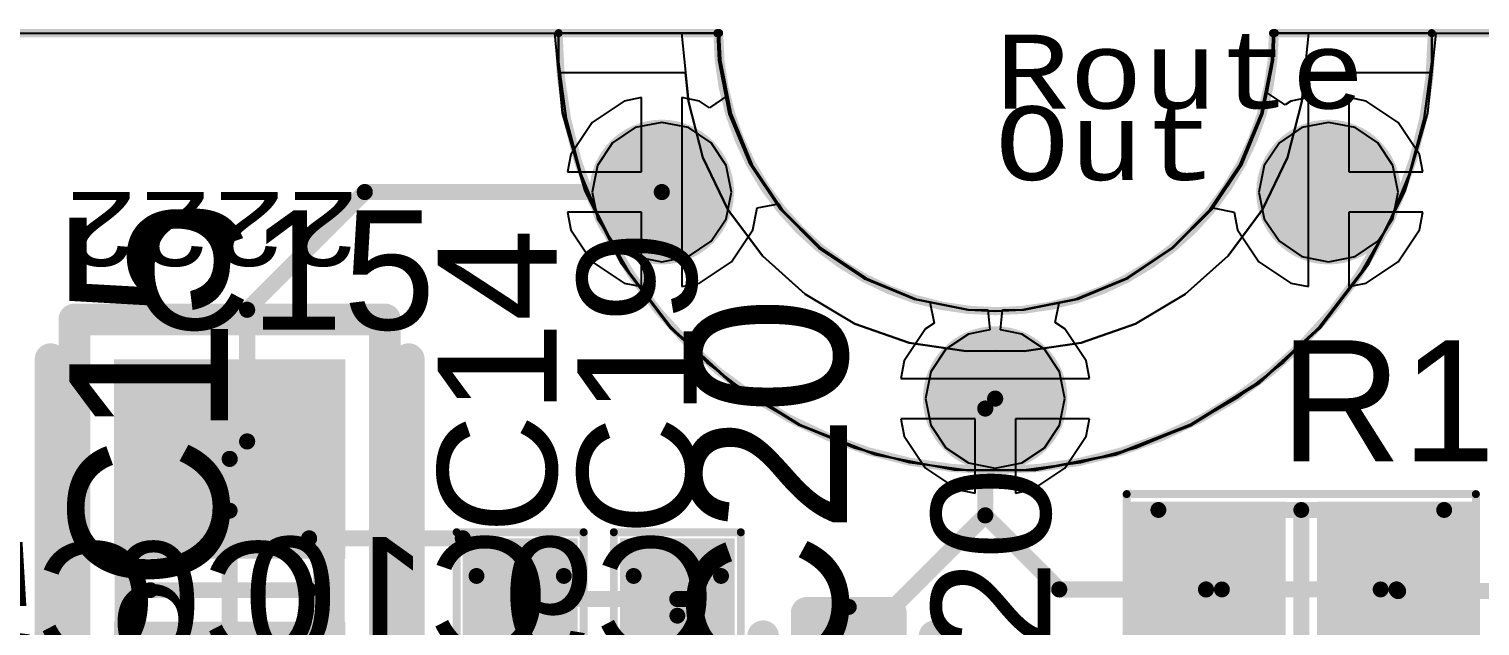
# Model space of a CAD drawing. Header units: millimetres. Extents: x 3.1 to 4.26, y 1.5 to 2.82.
# Drawn here: x 3.6904 to 4.0502, y 2.3492 to 2.4971 of the extents above; entities that cross this region are included whole.
import ezdxf

# ---------------------------------------------------------------- set-up
doc = ezdxf.new("R2010")
doc.units = ezdxf.units.MM
doc.header["$MEASUREMENT"] = 0
for name, color, linetype in [('BottomLayer', 5, 'Continuous'), ('BottomOverlay', 54, 'Continuous'), ('BottomSolder', 6, 'Continuous'), ('Mechanical10', 56, 'Continuous'), ('Mechanical13', 56, 'Continuous'), ('Mechanical15', 56, 'Continuous'), ('Mechanical18', 56, 'Continuous'), ('Mechanical2', 216, 'Continuous'), ('Mechanical4', 56, 'Continuous'), ('Mechanical6', 56, 'Continuous'), ('Mechanical8', 56, 'Continuous'), ('MidLayer1', 16, 'Continuous'), ('MidLayer2', 76, 'Continuous'), ('MultiLayer', 9, 'Continuous'), ('PadHoleLayer', 156, 'Continuous'), ('TopLayer', 1, 'Continuous'), ('TopOverlay', 2, 'Continuous'), ('TopPaste', 8, 'Continuous'), ('TopSolder', 216, 'Continuous')]:
    doc.layers.add(name, color=color, linetype=linetype)
doc.styles.add('Arial', font='arial.ttf', dxfattribs={"height": 0.2})
doc.styles.add('Courier New', font='cour.ttf', dxfattribs={"height": 0.2})

# ---------------------------------------------------------------- blocks, each defined once
blk = doc.blocks.new('RESC1608X55X30LL20T20_7')
at = {"layer": 'TopLayer'}
for points in [[(-0.03937, -0.01772), (-0.03937, 0.01772), (-0.00787, 0.01772), (-0.00787, -0.01772)], [(0.00787, -0.01772), (0.00787, 0.01772), (0.03937, 0.01772), (0.03937, -0.01772)]]:
    blk.add_hatch(color=1, dxfattribs=at).paths.add_polyline_path(points)
at = {"layer": 'TopPaste'}
for points in [[(-0.03937, -0.01772), (-0.03937, 0.01772), (-0.00787, 0.01772), (-0.00787, -0.01772)], [(0.00787, -0.01772), (0.00787, 0.01772), (0.03937, 0.01772), (0.03937, -0.01772)]]:
    blk.add_hatch(color=8, dxfattribs=at).paths.add_polyline_path(points)
at = {"layer": 'TopSolder'}
for points in [[(-0.04337, -0.02172), (-0.04337, 0.02172), (-0.00387, 0.02172), (-0.00387, -0.02172)], [(0.00387, -0.02172), (0.00387, 0.02172), (0.04337, 0.02172), (0.04337, -0.02172)]]:
    blk.add_hatch(color=216, dxfattribs=at).paths.add_polyline_path(points)
at = {"layer": 'Mechanical13', "const_width": 0.00394}
for points in [[(-0.03543, -0.01969), (-0.03543, 0.01969)], [(-0.03543, 0.01969), (0.03543, 0.01969)], [(0.03543, -0.01969), (0.03543, 0.01969)], [(-0.03543, -0.01969), (0.03543, -0.01969)]]:
    blk.add_lwpolyline(points, dxfattribs=at)
at = {"layer": 'Mechanical13', "const_width": 0.00197}
for points in [[(-0.03642, 0.01969, 1), (-0.03445, 0.01969, 1)], [(-0.03642, 0.01969, 1), (-0.03445, 0.01969, 1)], [(0.03445, 0.01969, 1), (0.03642, 0.01969, 1)], [(0.03445, 0.01969, 1), (0.03642, 0.01969, 1)], [(-0.03642, -0.01969, 1), (-0.03445, -0.01969, 1)], [(-0.03642, -0.01969, 1), (-0.03445, -0.01969, 1)], [(0.03445, -0.01969, 1), (0.03642, -0.01969, 1)], [(0.03445, -0.01969, 1), (0.03642, -0.01969, 1)]]:
    blk.add_lwpolyline(points, format="xyb", close=True, dxfattribs=at)
at = {"layer": 'Mechanical15'}
for points, const_width in [([(-0.04331, -0.02362), (-0.04331, 0.02362)], 0.00197), ([(-0.04331, 0.02362), (0.04331, 0.02362)], 0.00197), ([(0, -0.01969), (0, 0.01969)], 0.00394), ([(0.04331, -0.02362), (0.04331, 0.02362)], 0.00197), ([(-0.01969, 0), (0.01969, 0)], 0.00394), ([(-0.04331, -0.02362), (0.04331, -0.02362)], 0.00197)]:
    blk.add_lwpolyline(points, dxfattribs=dict(at, const_width=const_width))
for points, const_width in [([(-0.0438, 0.02362, 1), (-0.04281, 0.02362, 1)], 0.000984), ([(-0.0438, 0.02362, 1), (-0.04281, 0.02362, 1)], 0.000984), ([(-0.00098, 0.01969, 1), (0.00098, 0.01969, 1)], 0.00197), ([(0.04281, 0.02362, 1), (0.0438, 0.02362, 1)], 0.000984), ([(0.04281, 0.02362, 1), (0.0438, 0.02362, 1)], 0.000984), ([(-0.02067, 0, 1), (-0.0187, 0, 1)], 0.00197), ([(0.0187, 0, 1), (0.02067, 0, 1)], 0.00197), ([(-0.00098, -0.01969, 1), (0.00098, -0.01969, 1)], 0.00197), ([(-0.0438, -0.02362, 1), (-0.04281, -0.02362, 1)], 0.000984), ([(-0.0438, -0.02362, 1), (-0.04281, -0.02362, 1)], 0.000984), ([(0.04281, -0.02362, 1), (0.0438, -0.02362, 1)], 0.000984), ([(0.04281, -0.02362, 1), (0.0438, -0.02362, 1)], 0.000984)]:
    blk.add_lwpolyline(points, format="xyb", close=True, dxfattribs=dict(at, const_width=const_width))
blk = doc.blocks.new('FP_GRM033_0_03_MFG_12')
at = {"layer": 'TopLayer'}
for points in [[(-0.01427, 0.00591), (-0.00443, 0.00591), (-0.00443, -0.00591), (-0.01427, -0.00591)], [(0.00443, 0.00591), (0.01427, 0.00591), (0.01427, -0.00591), (0.00443, -0.00591)]]:
    blk.add_hatch(color=1, dxfattribs=at).paths.add_polyline_path(points)
at = {"layer": 'TopPaste'}
for points in [[(-0.01427, 0.00591), (-0.00443, 0.00591), (-0.00443, -0.00591), (-0.01427, -0.00591)], [(0.00443, 0.00591), (0.01427, 0.00591), (0.01427, -0.00591), (0.00443, -0.00591)]]:
    blk.add_hatch(color=8, dxfattribs=at).paths.add_polyline_path(points)
at = {"layer": 'TopSolder'}
for points in [[(-0.01427, 0.00591), (-0.00443, 0.00591), (-0.00443, -0.00591), (-0.01427, -0.00591)], [(0.00443, 0.00591), (0.01427, 0.00591), (0.01427, -0.00591), (0.00443, -0.00591)]]:
    blk.add_hatch(color=216, dxfattribs=at).paths.add_polyline_path(points)
at = {"layer": 'Mechanical2', "const_width": 0.00787}
for points in [[(-0.0124, 0.0065), (0.0124, 0.0065)], [(-0.0124, 0.0065), (-0.0124, -0.0065)], [(0.0124, 0.0065), (0.0124, -0.0065)], [(-0.0124, -0.0065), (0.0124, -0.0065)]]:
    blk.add_lwpolyline(points, dxfattribs=at)
at = {"layer": 'Mechanical2', "const_width": 0.00394}
for points in [[(-0.01437, 0.0065, 1), (-0.01043, 0.0065, 1)], [(-0.01437, 0.0065, 1), (-0.01043, 0.0065, 1)], [(0.01043, 0.0065, 1), (0.01437, 0.0065, 1)], [(0.01043, 0.0065, 1), (0.01437, 0.0065, 1)], [(-0.01437, -0.0065, 1), (-0.01043, -0.0065, 1)], [(-0.01437, -0.0065, 1), (-0.01043, -0.0065, 1)], [(0.01043, -0.0065, 1), (0.01437, -0.0065, 1)], [(0.01043, -0.0065, 1), (0.01437, -0.0065, 1)]]:
    blk.add_lwpolyline(points, format="xyb", close=True, dxfattribs=at)
at = {"layer": 'Mechanical4', "const_width": 0.00787}
for points in [[(-0.01821, 0.01043), (0.01821, 0.01043)], [(-0.01821, 0.01043), (-0.01821, -0.01043)], [(0.01821, 0.01043), (0.01821, -0.01043)], [(-0.01821, -0.01043), (0.01821, -0.01043)]]:
    blk.add_lwpolyline(points, dxfattribs=at)
at = {"layer": 'Mechanical4', "const_width": 0.00394}
for points in [[(-0.02018, 0.01043, 1), (-0.01624, 0.01043, 1)], [(-0.02018, 0.01043, 1), (-0.01624, 0.01043, 1)], [(0.01624, 0.01043, 1), (0.02018, 0.01043, 1)], [(0.01624, 0.01043, 1), (0.02018, 0.01043, 1)], [(-0.02018, -0.01043, 1), (-0.01624, -0.01043, 1)], [(-0.02018, -0.01043, 1), (-0.01624, -0.01043, 1)], [(0.01624, -0.01043, 1), (0.02018, -0.01043, 1)], [(0.01624, -0.01043, 1), (0.02018, -0.01043, 1)]]:
    blk.add_lwpolyline(points, format="xyb", close=True, dxfattribs=at)
at = {"layer": 'Mechanical6', "const_width": 0.00787}
for points in [[(-0.01821, 0.01043), (0.01821, 0.01043)], [(-0.01821, 0.01043), (-0.01821, -0.01043)], [(0.01821, 0.01043), (0.01821, -0.01043)], [(-0.01821, -0.01043), (0.01821, -0.01043)]]:
    blk.add_lwpolyline(points, dxfattribs=at)
at = {"layer": 'Mechanical6', "const_width": 0.00394}
for points in [[(-0.02018, 0.01043, 1), (-0.01624, 0.01043, 1)], [(-0.02018, 0.01043, 1), (-0.01624, 0.01043, 1)], [(0.01624, 0.01043, 1), (0.02018, 0.01043, 1)], [(0.01624, 0.01043, 1), (0.02018, 0.01043, 1)], [(-0.02018, -0.01043, 1), (-0.01624, -0.01043, 1)], [(-0.02018, -0.01043, 1), (-0.01624, -0.01043, 1)], [(0.01624, -0.01043, 1), (0.02018, -0.01043, 1)], [(0.01624, -0.01043, 1), (0.02018, -0.01043, 1)]]:
    blk.add_lwpolyline(points, format="xyb", close=True, dxfattribs=at)
at = {"layer": 'Mechanical8', "const_width": 0.00394}
for points in [[(0, 0.01969), (0, -0.01969)], [(-0.01969, 0), (0.01969, 0)]]:
    blk.add_lwpolyline(points, dxfattribs=at)
at = {"layer": 'Mechanical8', "const_width": 0.00197}
for points in [[(-0.00098, 0.01969, 1), (0.00098, 0.01969, 1)], [(-0.02067, 0, 1), (-0.0187, 0, 1)], [(0.0187, 0, 1), (0.02067, 0, 1)], [(-0.00098, -0.01969, 1), (0.00098, -0.01969, 1)]]:
    blk.add_lwpolyline(points, format="xyb", close=True, dxfattribs=at)
at = {"layer": 'TopOverlay', "const_width": 0.00787}
for points in [[(-0.0124, 0.02126), (0.0124, 0.02126)], [(-0.0124, -0.02126), (0.0124, -0.02126)]]:
    blk.add_lwpolyline(points, dxfattribs=at)
at = {"layer": 'TopOverlay', "const_width": 0.00394}
for points in [[(-0.01437, 0.02126, 1), (-0.01043, 0.02126, 1)], [(0.01043, 0.02126, 1), (0.01437, 0.02126, 1)], [(-0.01437, -0.02126, 1), (-0.01043, -0.02126, 1)], [(0.01043, -0.02126, 1), (0.01437, -0.02126, 1)]]:
    blk.add_lwpolyline(points, format="xyb", close=True, dxfattribs=at)
at = {"layer": 'Mechanical6'}
blk.add_text('C20', height=0.03937, dxfattribs=at).set_placement((0, 0.00041))
blk = doc.blocks.new('CAPC1005X60X30LL05T10_13')
at = {"layer": 'TopLayer'}
for points in [[(-0.02598, -0.01024), (-0.02598, 0.01024), (-0.00394, 0.01024), (-0.00394, -0.01024)], [(0.00394, -0.01024), (0.00394, 0.01024), (0.02598, 0.01024), (0.02598, -0.01024)]]:
    blk.add_hatch(color=1, dxfattribs=at).paths.add_polyline_path(points)
at = {"layer": 'TopPaste'}
for points in [[(-0.02598, -0.01024), (-0.02598, 0.01024), (-0.00394, 0.01024), (-0.00394, -0.01024)], [(0.00394, -0.01024), (0.00394, 0.01024), (0.02598, 0.01024), (0.02598, -0.01024)]]:
    blk.add_hatch(color=8, dxfattribs=at).paths.add_polyline_path(points)
at = {"layer": 'TopSolder'}
for points in [[(-0.02998, -0.01424), (-0.02998, 0.01424), (0.00006, 0.01424), (0.00006, -0.01424)], [(-0.00006, -0.01424), (-0.00006, 0.01424), (0.02998, 0.01424), (0.02998, -0.01424)]]:
    blk.add_hatch(color=216, dxfattribs=at).paths.add_polyline_path(points)
at = {"layer": 'Mechanical13', "const_width": 0.00394}
for points in [[(0.02067, 0.01083), (-0.02067, 0.01083)], [(-0.02067, -0.01083), (-0.02067, 0.01083)], [(0.02067, -0.01083), (0.02067, 0.01083)], [(0.02067, -0.01083), (-0.02067, -0.01083)]]:
    blk.add_lwpolyline(points, dxfattribs=at)
at = {"layer": 'Mechanical13', "const_width": 0.00197}
for points in [[(-0.02165, 0.01083, 1), (-0.01969, 0.01083, 1)], [(-0.02165, 0.01083, 1), (-0.01969, 0.01083, 1)], [(0.01969, 0.01083, 1), (0.02165, 0.01083, 1)], [(0.01969, 0.01083, 1), (0.02165, 0.01083, 1)], [(-0.02165, -0.01083, 1), (-0.01969, -0.01083, 1)], [(-0.02165, -0.01083, 1), (-0.01969, -0.01083, 1)], [(0.01969, -0.01083, 1), (0.02165, -0.01083, 1)], [(0.01969, -0.01083, 1), (0.02165, -0.01083, 1)]]:
    blk.add_lwpolyline(points, format="xyb", close=True, dxfattribs=at)
at = {"layer": 'Mechanical15'}
for points, const_width in [([(0.0315, 0.01575), (-0.0315, 0.01575)], 0.00197), ([(-0.0315, -0.01575), (-0.0315, 0.01575)], 0.00197), ([(0.0315, -0.01575), (0.0315, 0.01575)], 0.00197), ([(0, -0.01083), (0, 0.01083)], 0.00394), ([(0.01083, 0), (-0.01083, 0)], 0.00394), ([(0.0315, -0.01575), (-0.0315, -0.01575)], 0.00197)]:
    blk.add_lwpolyline(points, dxfattribs=dict(at, const_width=const_width))
for points, const_width in [([(-0.03199, 0.01575, 1), (-0.031, 0.01575, 1)], 0.000984), ([(-0.03199, 0.01575, 1), (-0.031, 0.01575, 1)], 0.000984), ([(0.031, 0.01575, 1), (0.03199, 0.01575, 1)], 0.000984), ([(0.031, 0.01575, 1), (0.03199, 0.01575, 1)], 0.000984), ([(-0.00098, 0.01083, 1), (0.00098, 0.01083, 1)], 0.00197), ([(-0.01181, 0, 1), (-0.00984, 0, 1)], 0.00197), ([(0.00984, 0, 1), (0.01181, 0, 1)], 0.00197), ([(-0.00098, -0.01083, 1), (0.00098, -0.01083, 1)], 0.00197), ([(-0.03199, -0.01575, 1), (-0.031, -0.01575, 1)], 0.000984), ([(-0.03199, -0.01575, 1), (-0.031, -0.01575, 1)], 0.000984), ([(0.031, -0.01575, 1), (0.03199, -0.01575, 1)], 0.000984), ([(0.031, -0.01575, 1), (0.03199, -0.01575, 1)], 0.000984)]:
    blk.add_lwpolyline(points, format="xyb", close=True, dxfattribs=dict(at, const_width=const_width))
blk = doc.blocks.new('FP_GRM21B_0_2__0_2_0_7_IPC_B_17')
at = {"layer": 'TopLayer'}
for points in [[(-0.05721, 0.02867), (-0.00781, 0.02867), (-0.00781, -0.02867), (-0.05721, -0.02867)], [(0.00781, 0.02867), (0.05721, 0.02867), (0.05721, -0.02867), (0.00781, -0.02867)]]:
    blk.add_hatch(color=1, dxfattribs=at).paths.add_polyline_path(points)
at = {"layer": 'TopPaste'}
for points in [[(-0.05721, 0.02867), (-0.00781, 0.02867), (-0.00781, -0.02867), (-0.05721, -0.02867)], [(0.00781, 0.02867), (0.05721, 0.02867), (0.05721, -0.02867), (0.00781, -0.02867)]]:
    blk.add_hatch(color=8, dxfattribs=at).paths.add_polyline_path(points)
at = {"layer": 'TopSolder'}
for points in [[(-0.05721, 0.02867), (-0.00781, 0.02867), (-0.00781, -0.02867), (-0.05721, -0.02867)], [(0.00781, 0.02867), (0.05721, 0.02867), (0.05721, -0.02867), (0.00781, -0.02867)]]:
    blk.add_hatch(color=216, dxfattribs=at).paths.add_polyline_path(points)
at = {"layer": 'Mechanical2', "const_width": 0.00787}
for points in [[(-0.03937, 0.02461), (0.03937, 0.02461)], [(-0.03937, 0.02461), (-0.03937, -0.02461)], [(0.03937, 0.02461), (0.03937, -0.02461)], [(-0.03937, -0.02461), (0.03937, -0.02461)]]:
    blk.add_lwpolyline(points, dxfattribs=at)
at = {"layer": 'Mechanical2', "const_width": 0.00394}
for points in [[(-0.04134, 0.02461, 1), (-0.0374, 0.02461, 1)], [(-0.04134, 0.02461, 1), (-0.0374, 0.02461, 1)], [(0.0374, 0.02461, 1), (0.04134, 0.02461, 1)], [(0.0374, 0.02461, 1), (0.04134, 0.02461, 1)], [(-0.04134, -0.02461, 1), (-0.0374, -0.02461, 1)], [(-0.04134, -0.02461, 1), (-0.0374, -0.02461, 1)], [(0.0374, -0.02461, 1), (0.04134, -0.02461, 1)], [(0.0374, -0.02461, 1), (0.04134, -0.02461, 1)]]:
    blk.add_lwpolyline(points, format="xyb", close=True, dxfattribs=at)
at = {"layer": 'Mechanical4', "const_width": 0.00787}
for points in [[(-0.06705, 0.03851), (0.06705, 0.03851)], [(-0.06705, 0.03851), (-0.06705, -0.03851)], [(0.06705, 0.03851), (0.06705, -0.03851)], [(-0.06705, -0.03851), (0.06705, -0.03851)]]:
    blk.add_lwpolyline(points, dxfattribs=at)
at = {"layer": 'Mechanical4', "const_width": 0.00394}
for points in [[(-0.06902, 0.03851, 1), (-0.06508, 0.03851, 1)], [(-0.06902, 0.03851, 1), (-0.06508, 0.03851, 1)], [(0.06508, 0.03851, 1), (0.06902, 0.03851, 1)], [(0.06508, 0.03851, 1), (0.06902, 0.03851, 1)], [(-0.06902, -0.03851, 1), (-0.06508, -0.03851, 1)], [(-0.06902, -0.03851, 1), (-0.06508, -0.03851, 1)], [(0.06508, -0.03851, 1), (0.06902, -0.03851, 1)], [(0.06508, -0.03851, 1), (0.06902, -0.03851, 1)]]:
    blk.add_lwpolyline(points, format="xyb", close=True, dxfattribs=at)
at = {"layer": 'Mechanical6', "const_width": 0.00787}
for points in [[(-0.06705, 0.03851), (0.06705, 0.03851)], [(-0.06705, 0.03851), (-0.06705, -0.03851)], [(0.06705, 0.03851), (0.06705, -0.03851)], [(-0.06705, -0.03851), (0.06705, -0.03851)]]:
    blk.add_lwpolyline(points, dxfattribs=at)
at = {"layer": 'Mechanical6', "const_width": 0.00394}
for points in [[(-0.06902, 0.03851, 1), (-0.06508, 0.03851, 1)], [(-0.06902, 0.03851, 1), (-0.06508, 0.03851, 1)], [(0.06508, 0.03851, 1), (0.06902, 0.03851, 1)], [(0.06508, 0.03851, 1), (0.06902, 0.03851, 1)], [(-0.06902, -0.03851, 1), (-0.06508, -0.03851, 1)], [(-0.06902, -0.03851, 1), (-0.06508, -0.03851, 1)], [(0.06508, -0.03851, 1), (0.06902, -0.03851, 1)], [(0.06508, -0.03851, 1), (0.06902, -0.03851, 1)]]:
    blk.add_lwpolyline(points, format="xyb", close=True, dxfattribs=at)
at = {"layer": 'Mechanical8', "const_width": 0.00394}
for points in [[(0, 0.01969), (0, -0.01969)], [(-0.01969, 0), (0.01969, 0)]]:
    blk.add_lwpolyline(points, dxfattribs=at)
at = {"layer": 'Mechanical8', "const_width": 0.00197}
for points in [[(-0.00098, 0.01969, 1), (0.00098, 0.01969, 1)], [(-0.02067, 0, 1), (-0.0187, 0, 1)], [(0.0187, 0, 1), (0.02067, 0, 1)], [(-0.00098, -0.01969, 1), (0.00098, -0.01969, 1)]]:
    blk.add_lwpolyline(points, format="xyb", close=True, dxfattribs=at)
at = {"layer": 'TopOverlay', "const_width": 0.00787}
for points in [[(-0.05721, 0.04441), (0.05721, 0.04441)], [(-0.05721, -0.04441), (0.05721, -0.04441)]]:
    blk.add_lwpolyline(points, dxfattribs=at)
at = {"layer": 'TopOverlay', "const_width": 0.00394}
for points in [[(-0.05918, 0.04441, 1), (-0.05524, 0.04441, 1)], [(0.05524, 0.04441, 1), (0.05918, 0.04441, 1)], [(-0.05918, -0.04441, 1), (-0.05524, -0.04441, 1)], [(0.05524, -0.04441, 1), (0.05918, -0.04441, 1)]]:
    blk.add_lwpolyline(points, format="xyb", close=True, dxfattribs=at)
at = {"layer": 'Mechanical6'}
blk.add_text('C15', height=0.03937, dxfattribs=at).set_placement((0, 0.00041))
blk = doc.blocks.new('CAPC1005X60X30LL05T10_18')
at = {"layer": 'TopLayer'}
for points in [[(-0.02598, -0.01024), (-0.02598, 0.01024), (-0.00394, 0.01024), (-0.00394, -0.01024)], [(0.00394, -0.01024), (0.00394, 0.01024), (0.02598, 0.01024), (0.02598, -0.01024)]]:
    blk.add_hatch(color=1, dxfattribs=at).paths.add_polyline_path(points)
at = {"layer": 'TopPaste'}
for points in [[(-0.02598, -0.01024), (-0.02598, 0.01024), (-0.00394, 0.01024), (-0.00394, -0.01024)], [(0.00394, -0.01024), (0.00394, 0.01024), (0.02598, 0.01024), (0.02598, -0.01024)]]:
    blk.add_hatch(color=8, dxfattribs=at).paths.add_polyline_path(points)
at = {"layer": 'TopSolder'}
for points in [[(-0.02998, -0.01424), (-0.02998, 0.01424), (0.00006, 0.01424), (0.00006, -0.01424)], [(-0.00006, -0.01424), (-0.00006, 0.01424), (0.02998, 0.01424), (0.02998, -0.01424)]]:
    blk.add_hatch(color=216, dxfattribs=at).paths.add_polyline_path(points)
at = {"layer": 'Mechanical13', "const_width": 0.00394}
for points in [[(-0.02067, -0.01083), (-0.02067, 0.01083)], [(0.02067, 0.01083), (-0.02067, 0.01083)], [(0.02067, -0.01083), (0.02067, 0.01083)], [(0.02067, -0.01083), (-0.02067, -0.01083)]]:
    blk.add_lwpolyline(points, dxfattribs=at)
at = {"layer": 'Mechanical13', "const_width": 0.00197}
for points in [[(-0.02165, 0.01083, 1), (-0.01969, 0.01083, 1)], [(-0.02165, 0.01083, 1), (-0.01969, 0.01083, 1)], [(0.01969, 0.01083, 1), (0.02165, 0.01083, 1)], [(0.01969, 0.01083, 1), (0.02165, 0.01083, 1)], [(-0.02165, -0.01083, 1), (-0.01969, -0.01083, 1)], [(-0.02165, -0.01083, 1), (-0.01969, -0.01083, 1)], [(0.01969, -0.01083, 1), (0.02165, -0.01083, 1)], [(0.01969, -0.01083, 1), (0.02165, -0.01083, 1)]]:
    blk.add_lwpolyline(points, format="xyb", close=True, dxfattribs=at)
at = {"layer": 'Mechanical15'}
for points, const_width in [([(-0.0315, -0.01575), (-0.0315, 0.01575)], 0.00197), ([(0.0315, 0.01575), (-0.0315, 0.01575)], 0.00197), ([(0.0315, -0.01575), (0.0315, 0.01575)], 0.00197), ([(0, -0.01083), (0, 0.01083)], 0.00394), ([(0.01083, 0), (-0.01083, 0)], 0.00394), ([(0.0315, -0.01575), (-0.0315, -0.01575)], 0.00197)]:
    blk.add_lwpolyline(points, dxfattribs=dict(at, const_width=const_width))
for points, const_width in [([(-0.03199, 0.01575, 1), (-0.031, 0.01575, 1)], 0.000984), ([(-0.03199, 0.01575, 1), (-0.031, 0.01575, 1)], 0.000984), ([(0.031, 0.01575, 1), (0.03199, 0.01575, 1)], 0.000984), ([(0.031, 0.01575, 1), (0.03199, 0.01575, 1)], 0.000984), ([(-0.00098, 0.01083, 1), (0.00098, 0.01083, 1)], 0.00197), ([(-0.01181, 0, 1), (-0.00984, 0, 1)], 0.00197), ([(0.00984, 0, 1), (0.01181, 0, 1)], 0.00197), ([(-0.00098, -0.01083, 1), (0.00098, -0.01083, 1)], 0.00197), ([(-0.03199, -0.01575, 1), (-0.031, -0.01575, 1)], 0.000984), ([(-0.03199, -0.01575, 1), (-0.031, -0.01575, 1)], 0.000984), ([(0.031, -0.01575, 1), (0.03199, -0.01575, 1)], 0.000984), ([(0.031, -0.01575, 1), (0.03199, -0.01575, 1)], 0.000984)]:
    blk.add_lwpolyline(points, format="xyb", close=True, dxfattribs=dict(at, const_width=const_width))

msp = doc.modelspace()

# ---------------------------------------------------------------- hatches: boundary and pattern name
at = {"layer": 'BottomLayer'}
h = msp.add_hatch(color=5, dxfattribs=at)
edge = h.paths.add_edge_path()
edge.add_arc((3.84732, 2.45673), 0.01393, 0, 360)
h = msp.add_hatch(color=5, dxfattribs=at)
edge = h.paths.add_edge_path()
edge.add_arc((4.01268, 2.45673), 0.01393, 0, 360)
h = msp.add_hatch(color=5, dxfattribs=at)
edge = h.paths.add_edge_path()
edge.add_arc((3.93, 2.40555), 0.01393, 0, 360)
at = {"layer": 'BottomSolder'}
h = msp.add_hatch(color=6, dxfattribs=at)
edge = h.paths.add_edge_path()
edge.add_arc((3.84732, 2.45673), 0.01793, 0, 360)
h = msp.add_hatch(color=6, dxfattribs=at)
edge = h.paths.add_edge_path()
edge.add_arc((4.01268, 2.45673), 0.01793, 0, 360)
h = msp.add_hatch(color=6, dxfattribs=at)
edge = h.paths.add_edge_path()
edge.add_arc((3.93, 2.40555), 0.01793, 0, 360)
at = {"layer": 'MidLayer1'}
h = msp.add_hatch(color=16, dxfattribs=at)
edge = h.paths.add_edge_path()
edge.add_arc((3.84732, 2.45673), 0.01393, 0, 360)
h = msp.add_hatch(color=16, dxfattribs=at)
edge = h.paths.add_edge_path()
edge.add_arc((4.01268, 2.45673), 0.01393, 0, 360)
h = msp.add_hatch(color=16, dxfattribs=at)
edge = h.paths.add_edge_path()
edge.add_arc((3.93, 2.40555), 0.01393, 0, 360)
at = {"layer": 'MidLayer2'}
h = msp.add_hatch(color=76, dxfattribs=at)
edge = h.paths.add_edge_path()
edge.add_arc((3.84732, 2.45673), 0.01393, 0, 360)
h = msp.add_hatch(color=76, dxfattribs=at)
edge = h.paths.add_edge_path()
edge.add_arc((4.01268, 2.45673), 0.01393, 0, 360)
h = msp.add_hatch(color=76, dxfattribs=at)
edge = h.paths.add_edge_path()
edge.add_arc((3.93, 2.40555), 0.01393, 0, 360)
at = {"layer": 'MultiLayer'}
h = msp.add_hatch(color=9, dxfattribs=at)
edge = h.paths.add_edge_path()
edge.add_arc((3.84732, 2.45673), 0.01393, 0, 360)
h = msp.add_hatch(color=9, dxfattribs=at)
edge = h.paths.add_edge_path()
edge.add_arc((4.01268, 2.45673), 0.01393, 0, 360)
h = msp.add_hatch(color=9, dxfattribs=at)
edge = h.paths.add_edge_path()
edge.add_arc((3.93, 2.40555), 0.01393, 0, 360)
at = {"layer": 'PadHoleLayer'}
h = msp.add_hatch(color=156, dxfattribs=at)
edge = h.paths.add_edge_path()
edge.add_arc((3.84732, 2.45673), 0.00394, 0, 360)
h = msp.add_hatch(color=156, dxfattribs=at)
edge = h.paths.add_edge_path()
edge.add_arc((4.01268, 2.45673), 0.00394, 0, 360)
h = msp.add_hatch(color=156, dxfattribs=at)
edge = h.paths.add_edge_path()
edge.add_arc((3.93, 2.40555), 0.00394, 0, 360)
at = {"layer": 'TopLayer'}
h = msp.add_hatch(color=1, dxfattribs=at)
edge = h.paths.add_edge_path()
edge.add_arc((3.84732, 2.45673), 0.01393, 0, 360)
h = msp.add_hatch(color=1, dxfattribs=at)
edge = h.paths.add_edge_path()
edge.add_arc((4.01268, 2.45673), 0.01393, 0, 360)
h = msp.add_hatch(color=1, dxfattribs=at)
edge = h.paths.add_edge_path()
edge.add_arc((3.93, 2.40555), 0.01393, 0, 360)
at = {"layer": 'TopSolder'}
h = msp.add_hatch(color=216, dxfattribs=at)
edge = h.paths.add_edge_path()
edge.add_arc((3.84732, 2.45673), 0.01793, 0, 360)
h = msp.add_hatch(color=216, dxfattribs=at)
edge = h.paths.add_edge_path()
edge.add_arc((4.01268, 2.45673), 0.01793, 0, 360)
h = msp.add_hatch(color=216, dxfattribs=at)
edge = h.paths.add_edge_path()
edge.add_arc((3.93, 2.40555), 0.01793, 0, 360)

# ---------------------------------------------------------------- linework, layer by layer
at = {"layer": 'BottomLayer'}
for p, q in [((3.85323, 2.48626), (3.82173, 2.48626)), ((3.82173, 2.48626), (3.82279, 2.47628)), ((3.85397, 2.47914), (3.85323, 2.48626)), ((3.85323, 2.48626), (3.85323, 2.48626)), ((4.00677, 2.48626), (4.00603, 2.47914)), ((4.03827, 2.48626), (4.00677, 2.48626)), ((4.03729, 2.47625), (4.03827, 2.48626)), ((4.03827, 2.48626), (4.03827, 2.48626)), ((3.82279, 2.47628), (3.82847, 2.45704)), ((3.85751, 2.46529), (3.85397, 2.47914)), ((4.00603, 2.47914), (4.00249, 2.46529)), ((4.03171, 2.45694), (4.03729, 2.47625)), ((3.86369, 2.45239), (3.85751, 2.46529)), ((4.00249, 2.46529), (3.99631, 2.45239)), ((3.82847, 2.45704), (3.83754, 2.43914)), ((4.02268, 2.43897), (4.03171, 2.45694)), ((3.87226, 2.44095), (3.86369, 2.45239)), ((3.99631, 2.45239), (3.98774, 2.44095)), ((3.8829, 2.4314), (3.87226, 2.44095)), ((3.98774, 2.44095), (3.9771, 2.4314)), ((3.83754, 2.43914), (3.8497, 2.42318)), ((4.01053, 2.42295), (4.02268, 2.43897)), ((3.8952, 2.42411), (3.8829, 2.4314)), ((3.9771, 2.4314), (3.9648, 2.42411)), ((3.8497, 2.42318), (3.86455, 2.40968)), ((3.90869, 2.41935), (3.8952, 2.42411)), ((3.9648, 2.42411), (3.95131, 2.41935)), ((3.99565, 2.40943), (4.01053, 2.42295)), ((3.92284, 2.41732), (3.90869, 2.41935)), ((3.95131, 2.41935), (3.93716, 2.41732)), ((3.93, 2.41736), (3.92284, 2.41732)), ((3.93716, 2.41732), (3.93, 2.41736)), ((3.86455, 2.40968), (3.88159, 2.3991)), ((3.97856, 2.39885), (3.99565, 2.40943)), ((3.88159, 2.3991), (3.90027, 2.39176)), ((3.95981, 2.39158), (3.97856, 2.39885)), ((3.90027, 2.39176), (3.91997, 2.38793)), ((3.94005, 2.38785), (3.95981, 2.39158)), ((3.91997, 2.38793), (3.93, 2.38783)), ((3.93, 2.38783), (3.94005, 2.38785)), ((3.93, 2.38783), (3.93, 2.38783))]:
    msp.add_line(p, q, dxfattribs=at)
at = {"layer": 'BottomSolder'}
for p, q in [((3.8611, 2.4961), (3.82173, 2.4961)), ((3.82173, 2.4961), (3.82173, 2.489)), ((3.86143, 2.48935), (3.8611, 2.4961)), ((3.8611, 2.4961), (3.8611, 2.4961)), ((3.9989, 2.4961), (3.99857, 2.48935)), ((4.03827, 2.4961), (3.9989, 2.4961)), ((4.03827, 2.4961), (4.03827, 2.4961)), ((4.03827, 2.489), (4.03827, 2.4961)), ((3.82173, 2.489), (3.82358, 2.47493)), ((3.86407, 2.4761), (3.86143, 2.48935)), ((3.99857, 2.48935), (3.99593, 2.4761)), ((4.03642, 2.47493), (4.03827, 2.489)), ((3.86924, 2.46362), (3.86407, 2.4761)), ((3.99593, 2.4761), (3.99076, 2.46362)), ((3.82358, 2.47493), (3.82726, 2.46122)), ((4.03274, 2.46122), (4.03642, 2.47493)), ((3.87674, 2.45239), (3.86924, 2.46362)), ((3.99076, 2.46362), (3.98326, 2.45239)), ((3.82726, 2.46122), (3.83269, 2.44811)), ((4.02731, 2.44811), (4.03274, 2.46122)), ((3.88629, 2.44284), (3.87674, 2.45239)), ((3.98326, 2.45239), (3.97371, 2.44284)), ((3.83269, 2.44811), (3.83978, 2.43582)), ((4.02022, 2.43582), (4.02731, 2.44811)), ((3.89752, 2.43534), (3.88629, 2.44284)), ((3.97371, 2.44284), (3.96248, 2.43534)), ((3.83978, 2.43582), (3.84842, 2.42456)), ((3.91, 2.43017), (3.89752, 2.43534)), ((3.96248, 2.43534), (3.95, 2.43017)), ((4.01158, 2.42456), (4.02022, 2.43582)), ((3.92325, 2.42753), (3.91, 2.43017)), ((3.95, 2.43017), (3.93675, 2.42753)), ((3.93, 2.4272), (3.92325, 2.42753)), ((3.93675, 2.42753), (3.93, 2.4272)), ((3.84842, 2.42456), (3.85846, 2.41452)), ((4.00154, 2.41452), (4.01158, 2.42456)), ((3.85846, 2.41452), (3.86972, 2.40588)), ((3.99028, 2.40588), (4.00154, 2.41452)), ((3.86972, 2.40588), (3.88201, 2.39879)), ((3.97799, 2.39879), (3.99028, 2.40588)), ((3.88201, 2.39879), (3.89512, 2.39336)), ((3.96488, 2.39336), (3.97799, 2.39879)), ((3.89512, 2.39336), (3.90883, 2.38968)), ((3.95117, 2.38968), (3.96488, 2.39336)), ((3.90883, 2.38968), (3.9229, 2.38783)), ((3.9371, 2.38783), (3.95117, 2.38968)), ((3.9229, 2.38783), (3.93, 2.38783)), ((3.93, 2.38783), (3.9371, 2.38783))]:
    msp.add_line(p, q, dxfattribs=at)
at = {"layer": 'Mechanical10', "const_width": 0.00197}
for points in [[(3.37928, 2.49613), (3.86156, 2.49613)], [(3.99936, 2.49613), (4.16668, 2.49613)]]:
    msp.add_lwpolyline(points, dxfattribs=at)
at = {"layer": 'Mechanical10', "const_width": 0.000985}
for points in [[(3.86106, 2.49613, 1), (3.86205, 2.49613, 1)], [(3.86106, 2.49613, 1), (3.86205, 2.49613, 1)], [(3.99886, 2.49613, 1), (3.99985, 2.49613, 1)], [(3.99886, 2.49613, 1), (3.99985, 2.49613, 1)]]:
    msp.add_lwpolyline(points, format="xyb", close=True, dxfattribs=at)
at = {"layer": 'Mechanical10', "const_width": 0.00197}
msp.add_lwpolyline([(3.99936, 2.49613, -1), (3.86156, 2.49613)], format="xyb", dxfattribs=at)
at = {"layer": 'Mechanical18', "const_width": 0.002}
for points in [[(3.37882, 2.4961), (3.8611, 2.4961)], [(3.9989, 2.4961), (4.16622, 2.4961)]]:
    msp.add_lwpolyline(points, dxfattribs=at)
for points in [[(4.03827, 2.4961, -1), (3.82173, 2.4961)], [(3.9989, 2.4961, -1), (3.8611, 2.4961)], [(3.9989, 2.4961, -1), (3.8611, 2.4961)]]:
    msp.add_lwpolyline(points, format="xyb", dxfattribs=at)
at = {"layer": 'Mechanical18', "const_width": 0.001}
for points in [[(3.82123, 2.4961, 1), (3.82223, 2.4961, 1)], [(3.8606, 2.4961, 1), (3.8616, 2.4961, 1)], [(3.8606, 2.4961, 1), (3.8616, 2.4961, 1)], [(3.8606, 2.4961, 1), (3.8616, 2.4961, 1)], [(3.9984, 2.4961, 1), (3.9994, 2.4961, 1)], [(3.9984, 2.4961, 1), (3.9994, 2.4961, 1)], [(3.9984, 2.4961, 1), (3.9994, 2.4961, 1)], [(4.03777, 2.4961, 1), (4.03877, 2.4961, 1)]]:
    msp.add_lwpolyline(points, format="xyb", close=True, dxfattribs=at)
at = {"layer": 'MidLayer1'}
for p, q in [((3.37928, 2.49613), (3.86156, 2.49613)), ((3.86156, 2.49613), (3.86189, 2.48938)), ((3.99903, 2.48938), (3.99936, 2.49613)), ((3.99936, 2.49613), (4.16668, 2.49613)), ((3.86189, 2.48938), (3.86363, 2.48063)), ((3.99743, 2.48134), (3.99903, 2.48938)), ((3.83798, 2.47928), (3.83006, 2.47399)), ((3.84232, 2.48014), (3.83798, 2.47928)), ((3.84232, 2.46173), (3.84232, 2.48014)), ((3.85666, 2.47928), (3.85232, 2.48014)), ((3.85232, 2.48014), (3.85232, 2.45673)), ((3.85913, 2.47763), (3.85666, 2.47928)), ((3.86363, 2.48063), (3.85913, 2.47763)), ((4.00193, 2.47833), (3.99743, 2.48134)), ((4.00334, 2.47928), (4.00193, 2.47833)), ((4.00768, 2.48014), (4.00334, 2.47928)), ((4.00768, 2.45673), (4.00768, 2.48014)), ((4.02202, 2.47928), (4.01768, 2.48014)), ((4.01768, 2.48014), (4.01768, 2.46173)), ((4.02994, 2.47399), (4.02202, 2.47928)), ((3.83006, 2.47399), (3.82477, 2.46607)), ((4.03523, 2.46607), (4.02994, 2.47399)), ((3.82477, 2.46607), (3.82391, 2.46173)), ((4.03609, 2.46173), (4.03523, 2.46607)), ((3.82391, 2.46173), (3.84232, 2.46173)), ((4.01768, 2.46173), (4.03609, 2.46173)), ((3.85232, 2.45673), (3.85232, 2.43332)), ((4.00768, 2.43332), (4.00768, 2.45673)), ((3.84232, 2.45173), (3.82391, 2.45173)), ((3.82391, 2.45173), (3.82477, 2.44739)), ((3.84232, 2.43332), (3.84232, 2.45173)), ((3.86987, 2.44739), (3.87094, 2.45278)), ((3.87094, 2.45278), (3.87625, 2.45384)), ((3.87625, 2.45384), (3.8772, 2.45242)), ((3.8772, 2.45242), (3.88675, 2.44287)), ((3.97417, 2.44287), (3.98372, 2.45242)), ((3.98372, 2.45242), (3.98396, 2.45279)), ((3.98396, 2.45279), (3.98927, 2.45173)), ((3.98927, 2.45173), (3.99013, 2.44739)), ((4.03609, 2.45173), (4.01768, 2.45173)), ((4.01768, 2.45173), (4.01768, 2.43332)), ((4.03523, 2.44739), (4.03609, 2.45173)), ((3.82477, 2.44739), (3.83006, 2.43947)), ((3.86458, 2.43947), (3.86987, 2.44739)), ((3.99013, 2.44739), (3.99542, 2.43947)), ((4.02994, 2.43947), (4.03523, 2.44739)), ((3.88675, 2.44287), (3.89798, 2.43536)), ((3.96294, 2.43536), (3.97417, 2.44287)), ((3.83006, 2.43947), (3.83798, 2.43418)), ((3.85666, 2.43418), (3.86458, 2.43947)), ((3.99542, 2.43947), (4.00334, 2.43418)), ((4.02202, 2.43418), (4.02994, 2.43947)), ((3.83798, 2.43418), (3.84232, 2.43332)), ((3.85232, 2.43332), (3.85666, 2.43418)), ((3.89798, 2.43536), (3.91046, 2.4302)), ((3.95046, 2.4302), (3.96294, 2.43536)), ((4.00334, 2.43418), (4.00768, 2.43332)), ((4.01768, 2.43332), (4.02202, 2.43418)), ((3.91046, 2.4302), (3.91381, 2.42953)), ((3.91381, 2.42953), (3.91486, 2.42422)), ((3.9449, 2.42438), (3.94588, 2.42928)), ((3.94588, 2.42928), (3.95046, 2.4302)), ((3.91274, 2.42281), (3.90745, 2.41489)), ((3.91486, 2.42422), (3.91274, 2.42281)), ((3.94726, 2.42281), (3.9449, 2.42438)), ((3.95255, 2.41489), (3.94726, 2.42281)), ((3.90745, 2.41489), (3.90659, 2.41055)), ((3.95341, 2.41055), (3.95255, 2.41489)), ((3.90659, 2.41055), (3.95341, 2.41055)), ((3.925, 2.40055), (3.90659, 2.40055)), ((3.90659, 2.40055), (3.90745, 2.39621)), ((3.925, 2.38214), (3.925, 2.40055)), ((3.95341, 2.40055), (3.935, 2.40055)), ((3.935, 2.40055), (3.935, 2.38214)), ((3.95255, 2.39621), (3.95341, 2.40055)), ((3.90745, 2.39621), (3.91274, 2.38829)), ((3.94726, 2.38829), (3.95255, 2.39621)), ((3.91274, 2.38829), (3.92066, 2.383)), ((3.93934, 2.383), (3.94726, 2.38829)), ((3.92066, 2.383), (3.925, 2.38214)), ((3.935, 2.38214), (3.93934, 2.383))]:
    msp.add_line(p, q, dxfattribs=at)
at = {"layer": 'MidLayer2'}
for p, q in [((3.37928, 2.49613), (3.86156, 2.49613)), ((3.86156, 2.49613), (3.86189, 2.48938)), ((3.99903, 2.48938), (3.99936, 2.49613)), ((3.99936, 2.49613), (4.16668, 2.49613)), ((3.86189, 2.48938), (3.86452, 2.47613)), ((3.99639, 2.47613), (3.99903, 2.48938)), ((3.86452, 2.47613), (3.86969, 2.46365)), ((3.99122, 2.46365), (3.99639, 2.47613)), ((3.84071, 2.47268), (3.83511, 2.46894)), ((3.84732, 2.474), (3.84071, 2.47268)), ((3.85393, 2.47268), (3.84732, 2.474)), ((3.85953, 2.46894), (3.85393, 2.47268)), ((4.00607, 2.47268), (4.00047, 2.46894)), ((4.01268, 2.474), (4.00607, 2.47268)), ((4.01929, 2.47268), (4.01268, 2.474)), ((4.02489, 2.46894), (4.01929, 2.47268)), ((3.83511, 2.46894), (3.83137, 2.46334)), ((3.86327, 2.46334), (3.85953, 2.46894)), ((4.00047, 2.46894), (3.99673, 2.46334)), ((4.02863, 2.46334), (4.02489, 2.46894)), ((3.83137, 2.46334), (3.83005, 2.45673)), ((3.86459, 2.45673), (3.86327, 2.46334)), ((3.86969, 2.46365), (3.8772, 2.45242)), ((3.98372, 2.45242), (3.99122, 2.46365)), ((3.99673, 2.46334), (3.99541, 2.45673)), ((4.02995, 2.45673), (4.02863, 2.46334)), ((3.83005, 2.45673), (3.83137, 2.45012)), ((3.86327, 2.45012), (3.86459, 2.45673)), ((3.99541, 2.45673), (3.99673, 2.45012)), ((4.02863, 2.45012), (4.02995, 2.45673)), ((3.8772, 2.45242), (3.88675, 2.44287)), ((3.97417, 2.44287), (3.98372, 2.45242)), ((3.83137, 2.45012), (3.83511, 2.44452)), ((3.85953, 2.44452), (3.86327, 2.45012)), ((3.99673, 2.45012), (4.00047, 2.44452)), ((4.02489, 2.44452), (4.02863, 2.45012)), ((3.83511, 2.44452), (3.84071, 2.44078)), ((3.85393, 2.44078), (3.85953, 2.44452)), ((4.00047, 2.44452), (4.00607, 2.44078)), ((4.01929, 2.44078), (4.02489, 2.44452)), ((3.84071, 2.44078), (3.84732, 2.43946)), ((3.84732, 2.43946), (3.85393, 2.44078)), ((3.88675, 2.44287), (3.89798, 2.43536)), ((3.96294, 2.43536), (3.97417, 2.44287)), ((4.00607, 2.44078), (4.01268, 2.43946)), ((4.01268, 2.43946), (4.01929, 2.44078)), ((3.89798, 2.43536), (3.91046, 2.4302)), ((3.95046, 2.4302), (3.96294, 2.43536)), ((3.91046, 2.4302), (3.9237, 2.42756)), ((3.93721, 2.42756), (3.95046, 2.4302)), ((3.9237, 2.42756), (3.92822, 2.42756)), ((3.92822, 2.42756), (3.92871, 2.42256)), ((3.93129, 2.42256), (3.93178, 2.42756)), ((3.93178, 2.42756), (3.93721, 2.42756)), ((3.92659, 2.42214), (3.92339, 2.4215)), ((3.92871, 2.42256), (3.92659, 2.42214)), ((3.93341, 2.42214), (3.93129, 2.42256)), ((3.93661, 2.4215), (3.93341, 2.42214)), ((3.92339, 2.4215), (3.91779, 2.41776)), ((3.94221, 2.41776), (3.93661, 2.4215)), ((3.91779, 2.41776), (3.91405, 2.41216)), ((3.94595, 2.41216), (3.94221, 2.41776)), ((3.91405, 2.41216), (3.91273, 2.40555)), ((3.94727, 2.40555), (3.94595, 2.41216)), ((3.91273, 2.40555), (3.91405, 2.39894)), ((3.94595, 2.39894), (3.94727, 2.40555)), ((3.91405, 2.39894), (3.91779, 2.39334)), ((3.94221, 2.39334), (3.94595, 2.39894)), ((3.91779, 2.39334), (3.92339, 2.3896)), ((3.93661, 2.3896), (3.94221, 2.39334)), ((3.92339, 2.3896), (3.93, 2.38828)), ((3.93, 2.38828), (3.93661, 2.3896))]:
    msp.add_line(p, q, dxfattribs=at)
at = {"layer": 'TopLayer'}
for p, q in [((3.82271, 2.47625), (3.82076, 2.49613)), ((3.82076, 2.49613), (3.85221, 2.49613)), ((3.85221, 2.49613), (3.85397, 2.47914)), ((4.00603, 2.47914), (4.00779, 2.49613)), ((4.00779, 2.49613), (4.03931, 2.49613)), ((4.03931, 2.49613), (4.03721, 2.47628)), ((3.82829, 2.45694), (3.82271, 2.47625)), ((3.85397, 2.47914), (3.85751, 2.46529)), ((4.00249, 2.46529), (4.00603, 2.47914)), ((4.03721, 2.47628), (4.03153, 2.45704)), ((3.85751, 2.46529), (3.86369, 2.45239)), ((3.99631, 2.45239), (4.00249, 2.46529)), ((3.83732, 2.43897), (3.82829, 2.45694)), ((4.03153, 2.45704), (4.02246, 2.43914)), ((3.86369, 2.45239), (3.87226, 2.44095)), ((3.98774, 2.44095), (3.99631, 2.45239)), ((3.87226, 2.44095), (3.8829, 2.4314)), ((3.9771, 2.4314), (3.98774, 2.44095)), ((3.84947, 2.42295), (3.83732, 2.43897)), ((4.02246, 2.43914), (4.0103, 2.42318)), ((3.8829, 2.4314), (3.8952, 2.42411)), ((3.9648, 2.42411), (3.9771, 2.4314)), ((3.86435, 2.40943), (3.84947, 2.42295)), ((3.8952, 2.42411), (3.90869, 2.41935)), ((3.95131, 2.41935), (3.9648, 2.42411)), ((4.0103, 2.42318), (3.99545, 2.40968)), ((3.90869, 2.41935), (3.92284, 2.41732)), ((3.93716, 2.41732), (3.95131, 2.41935)), ((3.92284, 2.41732), (3.93, 2.41736)), ((3.93, 2.41736), (3.93716, 2.41732)), ((3.88144, 2.39885), (3.86435, 2.40943)), ((3.99545, 2.40968), (3.97841, 2.3991)), ((3.90019, 2.39158), (3.88144, 2.39885)), ((3.97841, 2.3991), (3.95973, 2.39176)), ((3.91995, 2.38785), (3.90019, 2.39158)), ((3.95973, 2.39176), (3.94003, 2.38793)), ((3.93, 2.38783), (3.91995, 2.38785)), ((3.94003, 2.38793), (3.93, 2.38783))]:
    msp.add_line(p, q, dxfattribs=at)
at = {"layer": 'TopLayer', "const_width": 0.004}
for points in [[(3.74449, 2.42756), (3.77366, 2.45673)], [(3.77366, 2.45673), (3.84732, 2.45673)], [(3.74449, 2.39494), (3.74449, 2.42756)], [(3.92754, 2.40309), (3.93, 2.40555)], [(3.92754, 2.37662), (3.92754, 2.40309)], [(3.74016, 2.39061), (3.74449, 2.39494)], [(3.74016, 2.39061), (3.75985, 2.37092)], [(3.89453, 2.3436), (3.92754, 2.37662)], [(3.92754, 2.37662), (3.94589, 2.35827)], [(3.75985, 2.37092), (3.79798, 2.37092)], [(3.79798, 2.37092), (3.8122, 2.35669)], [(3.8122, 2.35591), (3.8122, 2.35669)], [(3.8122, 2.35591), (3.85118, 2.35591)], [(3.85118, 2.35591), (3.85383, 2.35591)], [(3.85383, 2.35591), (3.86614, 2.3436)], [(3.94589, 2.35827), (3.98228, 2.35827)], [(4.02953, 2.35827), (4.02992, 2.35787)], [(4.02992, 2.35787), (4.10512, 2.35787)]]:
    msp.add_lwpolyline(points, dxfattribs=at)
at = {"layer": 'TopLayer', "const_width": 0.002}
for points in [[(3.77266, 2.45673, 1), (3.77466, 2.45673, 1)], [(3.77266, 2.45673, 1), (3.77466, 2.45673, 1)], [(3.84632, 2.45673, 1), (3.84832, 2.45673, 1)], [(3.74349, 2.42756, 1), (3.74549, 2.42756, 1)], [(3.74349, 2.42756, 1), (3.74549, 2.42756, 1)], [(3.929, 2.40555, 1), (3.931, 2.40555, 1)], [(3.92654, 2.40309, 1), (3.92854, 2.40309, 1)], [(3.92654, 2.40309, 1), (3.92854, 2.40309, 1)], [(3.74349, 2.39494, 1), (3.74549, 2.39494, 1)], [(3.74349, 2.39494, 1), (3.74549, 2.39494, 1)], [(3.73916, 2.39061, 1), (3.74116, 2.39061, 1)], [(3.73916, 2.39061, 1), (3.74116, 2.39061, 1)], [(3.92654, 2.37662, 1), (3.92854, 2.37662, 1)], [(3.92654, 2.37662, 1), (3.92854, 2.37662, 1)], [(3.92654, 2.37662, 1), (3.92854, 2.37662, 1)], [(3.75886, 2.37092, 1), (3.76085, 2.37092, 1)], [(3.75886, 2.37092, 1), (3.76085, 2.37092, 1)], [(3.79698, 2.37092, 1), (3.79898, 2.37092, 1)], [(3.79698, 2.37092, 1), (3.79898, 2.37092, 1)], [(3.8112, 2.35669, 1), (3.8132, 2.35669, 1)], [(3.8112, 2.35669, 1), (3.8132, 2.35669, 1)], [(3.8112, 2.35591, 1), (3.8132, 2.35591, 1)], [(3.8112, 2.35591, 1), (3.8132, 2.35591, 1)], [(3.85018, 2.35591, 1), (3.85218, 2.35591, 1)], [(3.85018, 2.35591, 1), (3.85218, 2.35591, 1)], [(3.85283, 2.35591, 1), (3.85483, 2.35591, 1)], [(3.85283, 2.35591, 1), (3.85483, 2.35591, 1)], [(3.94489, 2.35827, 1), (3.94689, 2.35827, 1)], [(3.94489, 2.35827, 1), (3.94689, 2.35827, 1)], [(3.98128, 2.35827, 1), (3.98328, 2.35827, 1)], [(4.02853, 2.35827, 1), (4.03053, 2.35827, 1)], [(4.02892, 2.35787, 1), (4.03092, 2.35787, 1)], [(4.02892, 2.35787, 1), (4.03092, 2.35787, 1)]]:
    msp.add_lwpolyline(points, format="xyb", close=True, dxfattribs=at)
at = {"layer": 'TopSolder'}
for p, q in [((3.82173, 2.4961), (3.82173, 2.4961)), ((3.82173, 2.4961), (3.8611, 2.4961)), ((3.82173, 2.489), (3.82173, 2.4961)), ((3.8611, 2.4961), (3.86143, 2.48935)), ((3.99857, 2.48935), (3.9989, 2.4961)), ((3.9989, 2.4961), (3.9989, 2.4961)), ((3.9989, 2.4961), (4.03827, 2.4961)), ((4.03827, 2.4961), (4.03827, 2.489)), ((3.82358, 2.47493), (3.82173, 2.489)), ((3.86143, 2.48935), (3.86407, 2.4761)), ((3.99593, 2.4761), (3.99857, 2.48935)), ((4.03827, 2.489), (4.03642, 2.47493)), ((3.86407, 2.4761), (3.86924, 2.46362)), ((3.99076, 2.46362), (3.99593, 2.4761)), ((3.82726, 2.46122), (3.82358, 2.47493)), ((4.03642, 2.47493), (4.03274, 2.46122)), ((3.86924, 2.46362), (3.87674, 2.45239)), ((3.98326, 2.45239), (3.99076, 2.46362)), ((3.83269, 2.44811), (3.82726, 2.46122)), ((4.03274, 2.46122), (4.02731, 2.44811)), ((3.87674, 2.45239), (3.88629, 2.44284)), ((3.97371, 2.44284), (3.98326, 2.45239)), ((3.83978, 2.43582), (3.83269, 2.44811)), ((4.02731, 2.44811), (4.02022, 2.43582)), ((3.88629, 2.44284), (3.89752, 2.43534)), ((3.96248, 2.43534), (3.97371, 2.44284)), ((3.84842, 2.42456), (3.83978, 2.43582)), ((3.89752, 2.43534), (3.91, 2.43017)), ((3.95, 2.43017), (3.96248, 2.43534)), ((4.02022, 2.43582), (4.01158, 2.42456)), ((3.91, 2.43017), (3.92325, 2.42753)), ((3.93675, 2.42753), (3.95, 2.43017)), ((3.92325, 2.42753), (3.93, 2.4272)), ((3.93, 2.4272), (3.93675, 2.42753)), ((3.85846, 2.41452), (3.84842, 2.42456)), ((4.01158, 2.42456), (4.00154, 2.41452)), ((3.86972, 2.40588), (3.85846, 2.41452)), ((4.00154, 2.41452), (3.99028, 2.40588)), ((3.88201, 2.39879), (3.86972, 2.40588)), ((3.99028, 2.40588), (3.97799, 2.39879)), ((3.89512, 2.39336), (3.88201, 2.39879)), ((3.97799, 2.39879), (3.96488, 2.39336)), ((3.90883, 2.38968), (3.89512, 2.39336)), ((3.96488, 2.39336), (3.95117, 2.38968)), ((3.9229, 2.38783), (3.90883, 2.38968)), ((3.95117, 2.38968), (3.9371, 2.38783)), ((3.93, 2.38783), (3.9229, 2.38783)), ((3.9371, 2.38783), (3.93, 2.38783))]:
    msp.add_line(p, q, dxfattribs=at)

# ---------------------------------------------------------------- block references
for name, p, rotation in [('FP_GRM21B_0_2__0_2_0_7_IPC_B_17', (3.74016, 2.3581), 90), ('FP_GRM033_0_03_MFG_12', (3.8937, 2.33425), 90), ('CAPC1005X60X30LL05T10_18', (3.8122, 2.34094), 270), ('CAPC1005X60X30LL05T10_13', (3.85118, 2.34094), 270)]:
    msp.add_blockref(name, p, dxfattribs=dict(rotation=rotation))
msp.add_blockref('RESC1608X55X30LL20T20_7', (4.00591, 2.35827))

# ---------------------------------------------------------------- texts
at = {"layer": 'BottomOverlay', "style": 'Arial', "text_generation_flag": 2}
for s, p in [('C10', (3.81941, 2.34171)), ('C9', (3.86053, 2.34171)), ('C5', (3.722, 2.34053)), ('C6', (3.76327, 2.34053))]:
    msp.add_text(s, height=0.029528, dxfattribs=at).set_placement(p)
at = {"layer": 'Mechanical13', "style": 'Courier New'}
for s, p in [('Route', (3.93, 2.4774)), ('Out', (3.93, 2.45968))]:
    msp.add_text(s, height=0.018305, dxfattribs=at).set_placement(p)
at = {"layer": 'Mechanical18', "style": 'Courier New'}
msp.add_text('2222', height=0.018305, rotation=180, dxfattribs=at).set_placement((3.77252, 2.45673))
at = {"layer": 'TopOverlay', "style": 'Arial'}
for s, height, p in [('C15', 0.029528, (3.71553, 2.42265)), ('R1', 0.03, (4.00055, 2.38998))]:
    msp.add_text(s, height=height, dxfattribs=at).set_placement(p)
for s, p in [('C14', (3.82128, 2.37193)), ('C19', (3.85593, 2.37149)), ('C20', (3.94372, 2.31288))]:
    msp.add_text(s, height=0.029528, rotation=90, dxfattribs=at).set_placement(p)

doc.saveas('drawing.dxf')
